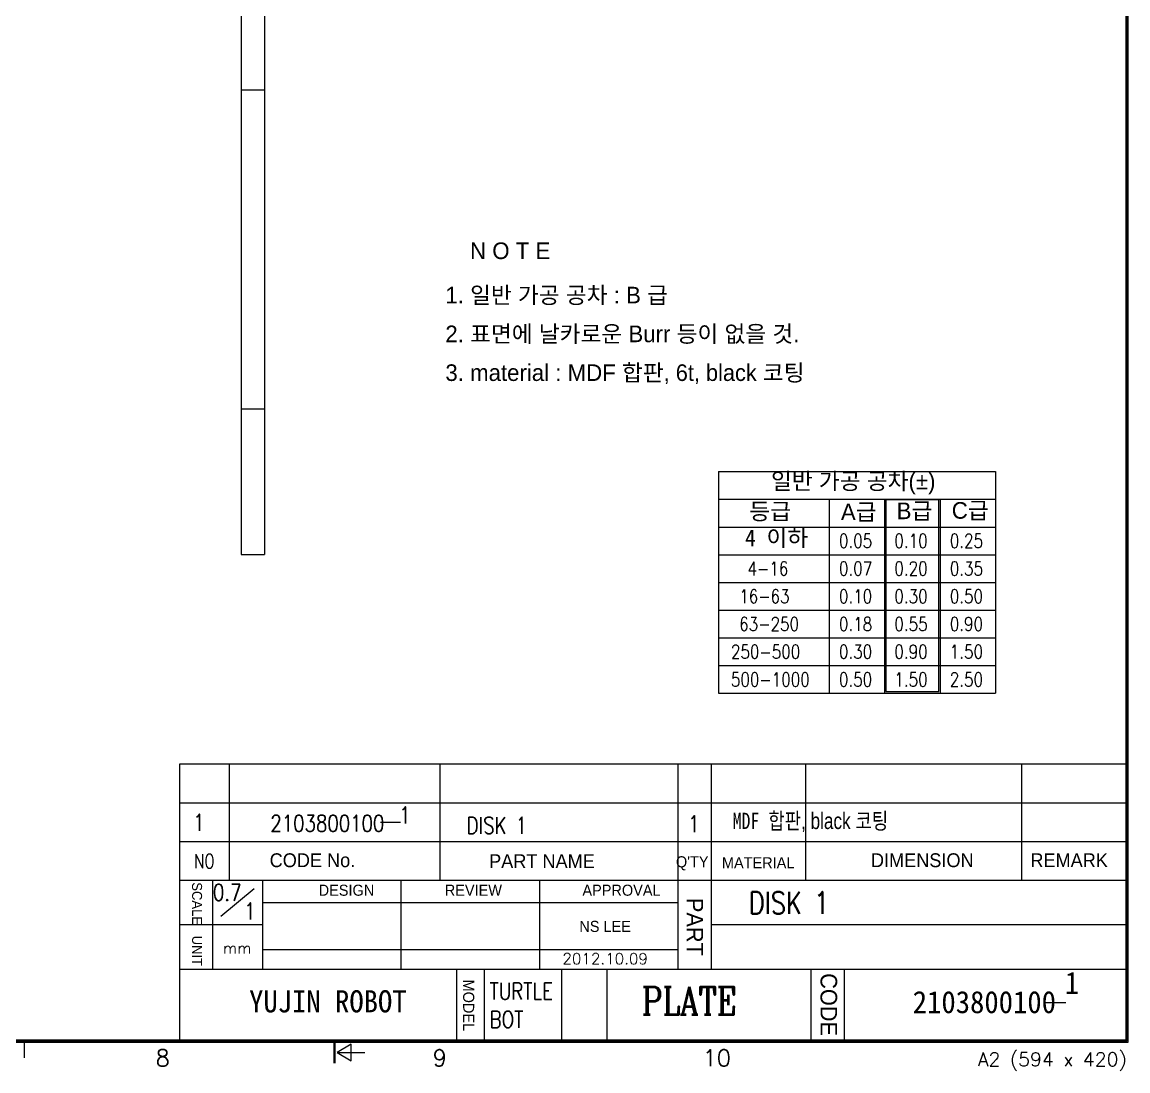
# Model space of a CAD drawing. Extents: x -656 to -102, y -687 to -309.
# Drawn here: x -301.5 to -102, y -687.3 to -498 of the extents above; entities that cross this region are included whole.
import ezdxf
from ezdxf.enums import TextEntityAlignment as Align

# ---------------------------------------------------------------- set-up
doc = ezdxf.new("R2010")
doc.units = 0
doc.header["$LTSCALE"] = 6
doc.header["$MEASUREMENT"] = 0
for name, color, linetype in [('02___PRT_ALL_AXES', 7, 'CONTINUOUS'), ('DIM', 5, 'CONTINUOUS'), ('FOM', 3, 'CONTINUOUS'), ('TXT', 5, 'CONTINUOUS')]:
    doc.layers.add(name, color=color, linetype=linetype)
doc.styles.add('F', font='romans', dxfattribs={"width": 0.8, "bigfont": 'hl'})
doc.styles.add('GHS', font='romans', dxfattribs={"bigfont": 'ghs'})
doc.styles.add('H3', font='romans', dxfattribs={"width": 0.8, "height": 3, "bigfont": 'hl'})
doc.styles.add('H4', font='romans', dxfattribs={"width": 0.8, "height": 4, "bigfont": 'hl'})
doc.styles.add('ROMANC', font='romanc', dxfattribs={"width": 0.8, "height": 5})
doc.styles.get("Standard").update_dxf_attribs({"font": 'txt', "width": 0.8})

msp = doc.modelspace()

# ---------------------------------------------------------------- linework, layer by layer
at = {"layer": '02___PRT_ALL_AXES', "color": 7, "linetype": 'Continuous'}
for p, q in [((-262.01, -457.7), (-262.01, -594.04)), ((-257.81, -457.7), (-257.81, -594.04)), ((-262.01, -510.2), (-257.81, -510.2)), ((-262.01, -567.79), (-257.81, -567.79)), ((-262.01, -594.04), (-257.81, -594.04))]:
    msp.add_line(p, q, dxfattribs=at)
at = {"layer": 'DIM'}
for p, q in [((-236.85, -642.4), (-233.25, -642.4)), ((-117.05, -674.89), (-113.18, -674.89))]:
    msp.add_line(p, q, dxfattribs=at)
at = {"layer": 'FOM', "color": 7}
for p, q in [((-102.15, -631.92), (-273.15, -631.92)), ((-273.15, -631.92), (-273.15, -681.92)), ((-102.15, -652.92), (-273.15, -652.92)), ((-273.15, -668.92), (-102.15, -668.92))]:
    msp.add_line(p, q, dxfattribs=at)
at = {"layer": 'FOM', "color": 3}
for p, q in [((-264.15, -631.92), (-264.15, -652.92)), ((-226.15, -631.92), (-226.15, -652.92)), ((-183.15, -631.92), (-183.15, -668.92)), ((-177.15, -631.92), (-177.15, -668.92)), ((-160.15, -631.92), (-160.15, -652.92)), ((-121.15, -631.92), (-121.15, -652.92)), ((-102.15, -638.92), (-273.15, -638.92)), ((-102.15, -645.92), (-273.15, -645.92)), ((-267.15, -652.92), (-267.15, -668.92)), ((-259.65, -654.42), (-265.65, -659.42)), ((-258.15, -652.92), (-258.15, -668.92)), ((-233.15, -652.92), (-233.15, -668.92)), ((-208.15, -652.92), (-208.15, -668.92)), ((-183.15, -656.92), (-258.15, -656.92)), ((-258.15, -660.92), (-273.15, -660.92)), ((-102.15, -660.92), (-177.15, -660.92)), ((-183.15, -665.42), (-258.15, -665.42)), ((-223.15, -668.92), (-223.15, -681.92)), ((-218.15, -668.92), (-218.15, -681.92)), ((-204.15, -668.92), (-204.15, -681.92)), ((-195.97, -668.92), (-195.97, -681.92)), ((-159.15, -668.92), (-159.15, -681.92)), ((-153.15, -668.92), (-153.15, -681.92))]:
    msp.add_line(p, q, dxfattribs=at)
at = {"layer": 'FOM'}
msp.add_line((-301.15, -681.92), (-301.15, -684.92), dxfattribs=at)
at = {"layer": 'FOM', "color": 7}
for points in [[(-101.95, -682.12), (-651.35, -682.12), (-651.35, -308.72), (-101.95, -308.72)], [(-102.15, -681.92), (-651.15, -681.92), (-651.15, -308.92), (-102.15, -308.92)], [(-102.35, -681.72), (-650.95, -681.72), (-650.95, -309.12), (-102.35, -309.12)]]:
    msp.add_lwpolyline(points, close=True, dxfattribs=at)
at = {"layer": 'FOM', "const_width": 0.4}
msp.add_lwpolyline([(-245.15, -681.92), (-245.15, -685.92)], dxfattribs=at)
at = {"layer": 'FOM'}
msp.add_lwpolyline([(-244.65, -683.92), (-242.15, -685.42), (-242.15, -682.42), (-244.65, -683.92), (-239.65, -683.92)], dxfattribs=at)
at = {"layer": 'TXT'}
for p, q in [((-175.85, -579.11), (-175.85, -619.11)), ((-175.85, -579.11), (-125.85, -579.11)), ((-125.85, -579.11), (-125.85, -619.11)), ((-175.85, -584.11), (-125.85, -584.11)), ((-155.85, -584.11), (-155.85, -619.11)), ((-145.85, -584.11), (-145.85, -619.11)), ((-135.85, -584.11), (-135.85, -619.11)), ((-175.85, -589.11), (-125.85, -589.11)), ((-175.85, -594.11), (-125.85, -594.11)), ((-175.85, -599.11), (-125.85, -599.11)), ((-175.85, -604.11), (-125.85, -604.11)), ((-175.85, -609.11), (-125.85, -609.11)), ((-175.85, -614.11), (-125.85, -614.11)), ((-175.85, -619.11), (-125.85, -619.11))]:
    msp.add_line(p, q, dxfattribs=at)
msp.add_lwpolyline([(-145.66, -584.2), (-145.66, -618.8), (-136.06, -618.8), (-136.06, -584.2)], close=True, dxfattribs=at)

# ---------------------------------------------------------------- texts
at = {"layer": 'DIM', "style": 'GHS'}
msp.add_text('2012.10.09', height=2, dxfattribs=at).set_placement((-204.01, -668.01))
at = {"layer": 'DIM', "style": 'ROMANC', "width": 0.8}
msp.add_text('PLATE', height=5, dxfattribs=at).set_placement((-189.71, -677.09))
at = {"layer": 'DIM', "insert": (-173.29, -640.66), "char_height": 2.9534, "width": 34.94, "attachment_point": 1}
msp.add_mtext('MDF {\\fGulim|b0|i0|c129|p50;합판, black 코팅}', dxfattribs=at)
at = {"layer": 'DIM', "attachment_point": 1, "style": 'GHS'}
for s, insert, char_height in [('{\\fGulim|b0|i0|c129|p50;CODE No.}', (-256.85, -647.99), 2.5), ('{\\fGulim|b0|i0|c129|p50;PART NAME}', (-217.24, -648.16), 2.5), ('{\\fGulim|b0|i0|c129|p50;DIMENSION}', (-148.33, -647.99), 2.5), ('{\\fGulim|b0|i0|c129|p50;REMARK}', (-119.55, -647.99), 2.5), ('{\\fGulim|b0|i0|c129|p50;MATERIAL}', (-175.22, -648.7), 2), ('{\\fGulim|b0|i0|c129|p50;DESIGN}', (-248, -653.65), 2), ('{\\fGulim|b0|i0|c129|p50;REVIEW}', (-225.24, -653.65), 2), ('{\\fGulim|b0|i0|c129|p50;APPROVAL}', (-200.4, -653.65), 2), ('{\\fGulim|b0|i0|c129|p50;NS LEE}', (-200.96, -660.18), 2), ('{\\fDotumChe|b0|i0|c129|p49;1}', (-113.33, -669.38), 4), ('{\\fDotumChe|b0|i0|c129|p49;YUJIN ROBOT}', (-260.56, -672.7), 4), ('{\\fDotumChe|b0|i0|c129|p49;2103800100}', (-140.78, -672.84), 4)]:
    msp.add_mtext(s, dxfattribs=dict(at, insert=insert, char_height=char_height))
at = {"layer": 'DIM', "insert": (-183.52, -648.52), "char_height": 2, "attachment_point": 1, "line_spacing_factor": 0.8, "style": 'GHS'}
msp.add_mtext("{\\fGulim|b0|i0|c129|p50;Q'TY}", dxfattribs=at)
at = {"layer": 'DIM', "attachment_point": 1, "rotation": 270, "style": 'GHS'}
for s, insert, char_height in [('{\\fGulim|b0|i0|c129|p50;SCALE}', (-269.05, -653.22), 1.8), ('{\\fGulim|b0|i0|c129|p50;PART}', (-178.61, -656.04), 3), ('{\\fGulim|b0|i0|c129|p50;UNIT}', (-269.05, -662.85), 1.8), ('{\\fGulim|b0|i0|c129|p50;CODE}', (-154.43, -669.63), 3), ('{\\fGulim|b0|i0|c129|p50;MODEL}', (-219.93, -670.78), 2)]:
    msp.add_mtext(s, dxfattribs=dict(at, insert=insert, char_height=char_height))
at = {"layer": 'FOM', "style": 'F', "width": 0.8}
msp.add_text('NO', height=2.5, dxfattribs=at).set_placement((-268.65, -649.42), align=Align.MIDDLE)
at = {"layer": 'FOM', "style": 'F'}
msp.add_text('mm', height=2, dxfattribs=at).set_placement((-265.29, -666.1))
for s, p in [('8', (-276.15, -684.92)), ('9', (-226.15, -684.92)), ('10', (-176.15, -684.92))]:
    msp.add_text(s, height=3, dxfattribs=at).set_placement(p, align=Align.MIDDLE)
msp.add_text('A2 (594 x 420)', height=2.5, dxfattribs=at).set_placement((-102.15, -686.42), align=Align.RIGHT)
at = {"layer": 'TXT', "width": 0.8}
for s, height, style, p in [('0.05', 2.5, 'F', (-154.1, -592.86)), ('0.10', 2.5, 'F', (-144.1, -592.86)), ('0.25', 2.5, 'F', (-134.1, -592.86)), ('4-16', 2.5, 'F', (-170.6, -597.86)), ('0.07', 2.5, 'F', (-154.1, -597.86)), ('0.20', 2.5, 'F', (-144.1, -597.86)), ('0.35', 2.5, 'F', (-134.1, -597.86)), ('16-63', 2.5, 'F', (-172.1, -602.86)), ('0.10', 2.5, 'F', (-154.1, -602.86)), ('0.30', 2.5, 'F', (-144.1, -602.86)), ('0.50', 2.5, 'F', (-134.1, -602.86)), ('63-250', 2.5, 'F', (-172.1, -607.86)), ('0.18', 2.5, 'F', (-154.1, -607.86)), ('0.55', 2.5, 'F', (-144.1, -607.86)), ('0.90', 2.5, 'F', (-134.1, -607.86)), ('250-500', 2.5, 'F', (-173.6, -612.86)), ('0.30', 2.5, 'F', (-154.1, -612.86)), ('0.90', 2.5, 'F', (-144.1, -612.86)), ('1.50', 2.5, 'F', (-134.1, -612.86)), ('500-1000', 2.5, 'F', (-173.6, -617.86)), ('0.50', 2.5, 'F', (-154.1, -617.86)), ('1.50', 2.5, 'F', (-144.1, -617.86)), ('2.50', 2.5, 'F', (-134.1, -617.86)), ('1', 3, 'H3', (-233.47, -642.59)), ('1', 3, 'H3', (-270.65, -643.92)), ('2103800100', 3, 'H3', (-256.72, -644.08)), ('DISK 1', 3, 'H3', (-221.29, -644.46)), ('1', 3, 'H3', (-181.32, -644.18)), ('0.7', 3, 'H3', (-267.09, -656.55)), ('DISK 1', 4, 'H4', (-170.38, -658.92)), ('1', 3, 'H3', (-261.45, -659.92)), ('TURTLE', 3, 'H3', (-217.14, -674.38)), ('BOT', 3, 'H3', (-217.14, -679.47))]:
    msp.add_text(s, height=height, dxfattribs=dict(at, style=style)).set_placement(p)
at = {"layer": 'TXT', "char_height": 3, "attachment_point": 1, "style": 'GHS'}
for s, insert in [('{\\fﾵﾸ\uffbf\ufff2ￃﾼ|b0|i0|c129|p49;    N O T E}', (-225.14, -537.75)), ('{\\fﾵﾸ\uffbf\ufff2ￃﾼ|b0|i0|c129|p49;1. \\fGulim|b0|i0|c129|p50;일반\\fﾵﾸ\uffbf\ufff2ￃﾼ|b0|i0|c129|p49; \\fGulim|b0|i0|c129|p50;가공\\fﾵﾸ\uffbf\ufff2ￃﾼ|b0|i0|c129|p49; \\fGulim|b0|i0|c129|p50;공차\\fﾵﾸ\uffbf\ufff2ￃﾼ|b0|i0|c129|p49; : B \\fGulim|b0|i0|c129|p50;급}', (-225.14, -545.75)), ('{\\fﾵﾸ\uffbf\ufff2ￃﾼ|b0|i0|c129|p49;2. 표면에 날카로운 Burr 등이 없을 것.}', (-225.14, -552.75)), ('{\\fﾵﾸ\uffbf\ufff2ￃﾼ|b0|i0|c129|p49;3. material : MDF \\fGulim|b0|i0|c129|p50;합판, 6t, black 코팅}', (-225.14, -559.75)), ('{\\fﾵﾸ\uffbf\ufff2ￃﾼ|b0|i0|c129|p49;일반 가공 공차(%%p)}', (-166.37, -579.32)), ('{\\fﾵﾸ\uffbf\ufff2ￃﾼ|b0|i0|c129|p49;등급}', (-170.27, -584.78)), ('{\\fﾵﾸ\uffbf\ufff2ￃﾼ|b0|i0|c129|p49;A급}', (-153.75, -584.87)), ('{\\fﾵﾸ\uffbf\ufff2ￃﾼ|b0|i0|c129|p49;B급}', (-143.69, -584.69)), ('{\\fﾵﾸ\uffbf\ufff2ￃﾼ|b0|i0|c129|p49;C급}', (-133.74, -584.61)), ('{\\fDotumChe|b0|i0|c129|p49;4 이하}', (-171.06, -589.58))]:
    msp.add_mtext(s, dxfattribs=dict(at, insert=insert))

doc.saveas('drawing.dxf')
